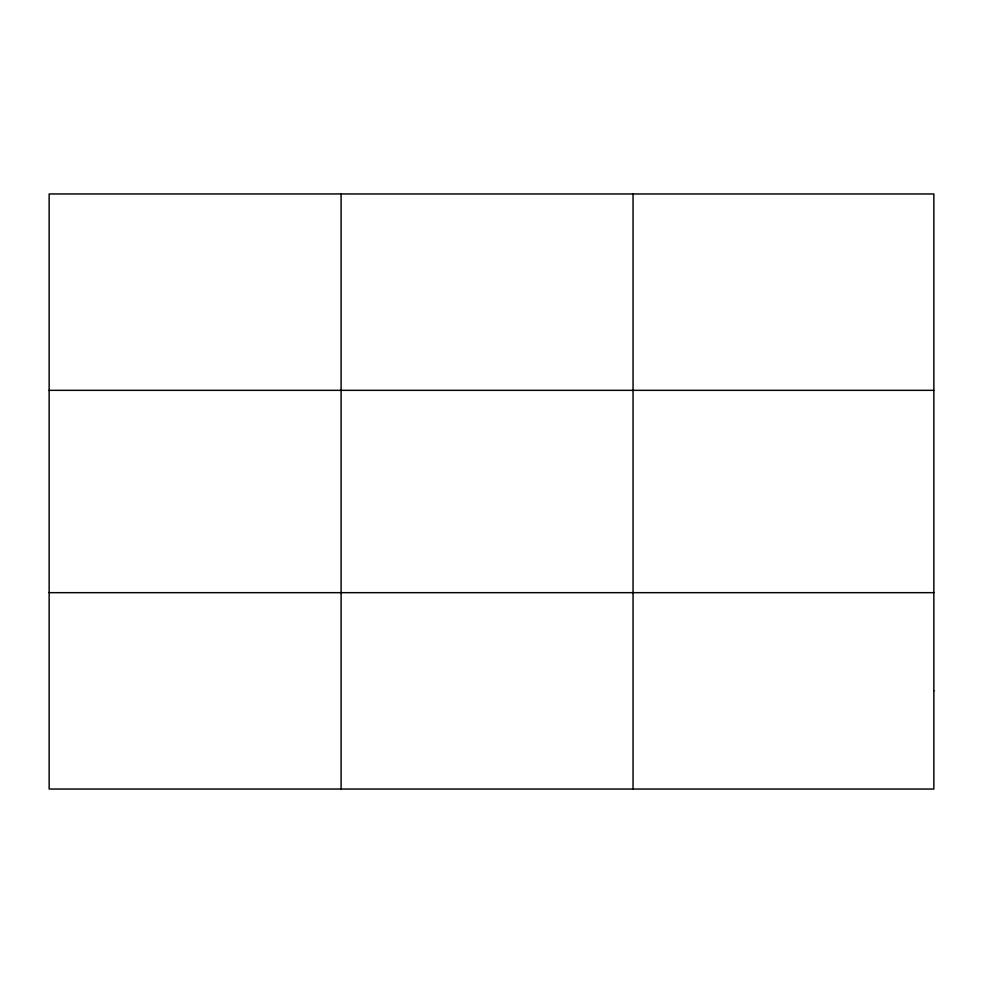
<?xml version="1.0" encoding="UTF-8"?>
<svg xmlns="http://www.w3.org/2000/svg" width="983" height="983" viewBox="0 0 983 983"><rect width="100%" height="100%" fill="white"/><g stroke="black" fill="none" stroke-linecap="round" stroke-linejoin="round"><path stroke-width="1.47" d="M341.101 193.958L341.101 789.042M633.052 193.958L633.052 789.042M49.15 390.337L933.85 390.337M49.15 592.663L933.85 592.663M933.85 690.852L933.85 789.042L49.15 789.042L49.15 193.958L933.85 193.97L933.85 690.852"/></g></svg>
